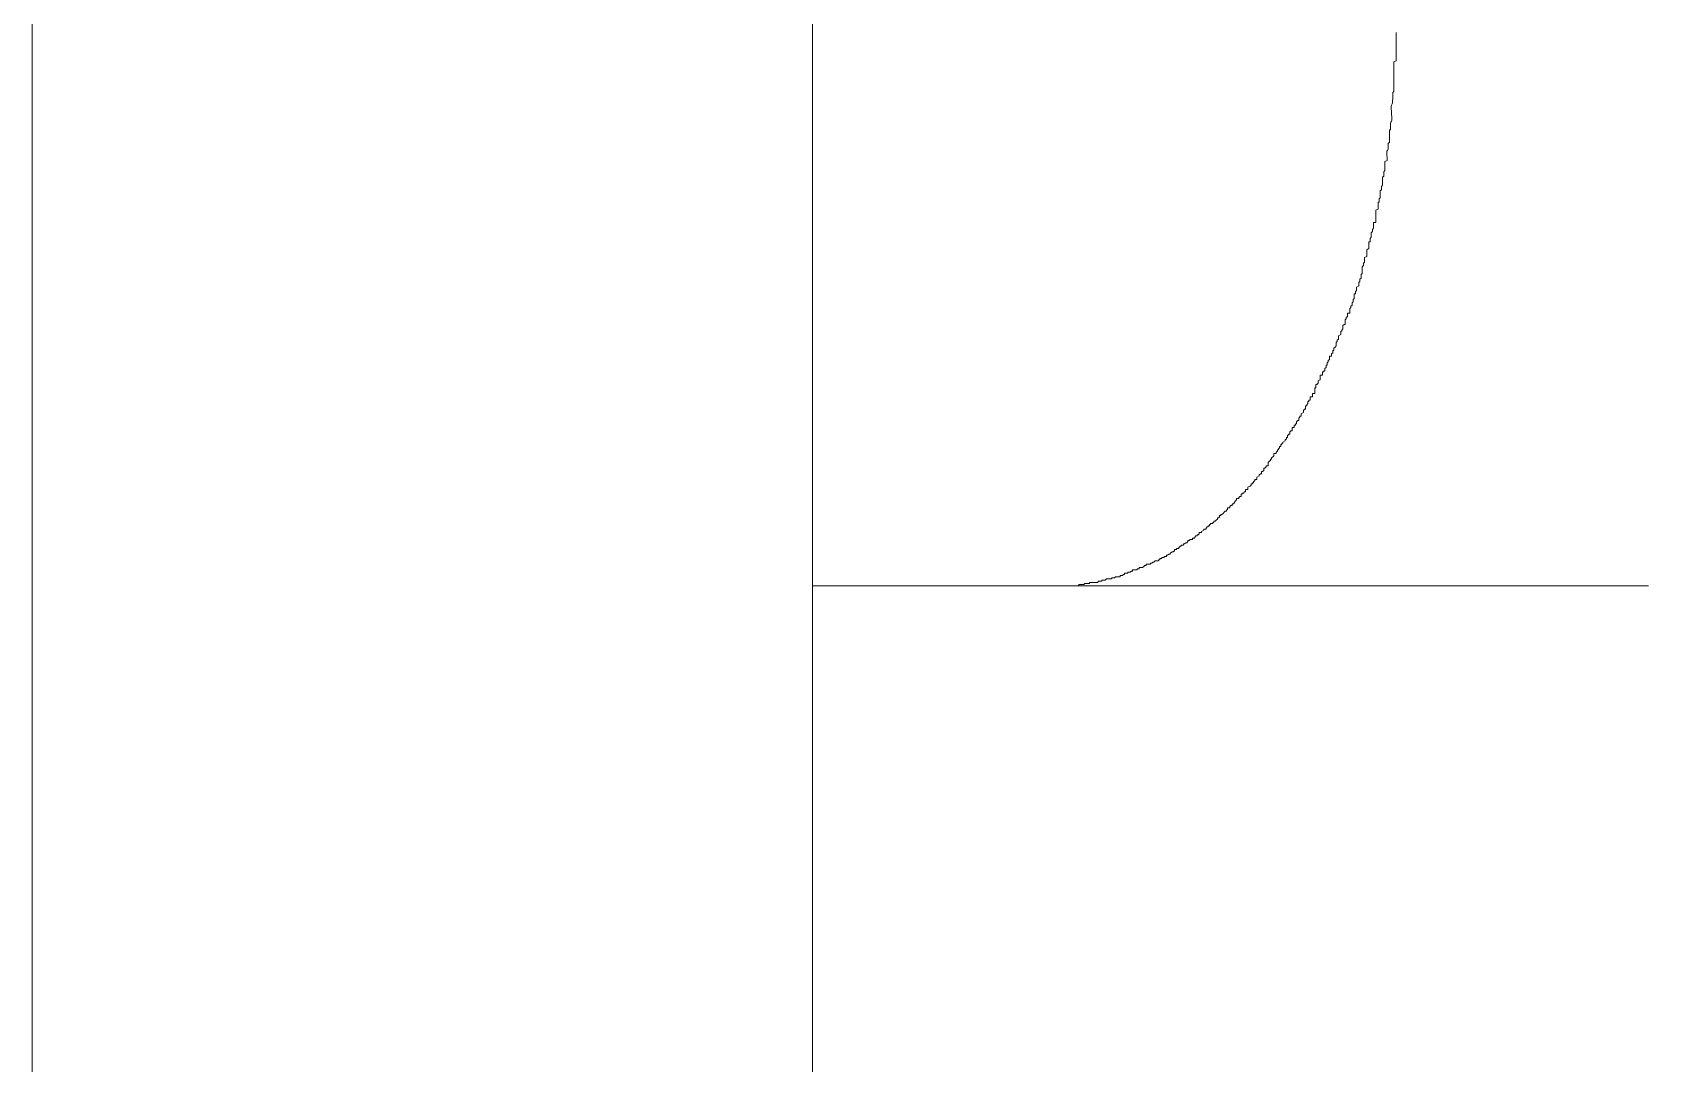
# Model space of a CAD drawing. Header units: millimetres. Extents: x 5194 to 16594, y 329 to 7592.
# Drawn here: x 11499.39 to 11531.51, y 3974.71 to 3995.21 of the extents above; entities that cross this region are included whole.
import ezdxf

# ---------------------------------------------------------------- set-up
doc = ezdxf.new("R2010")
doc.units = ezdxf.units.MM
doc.header["$MEASUREMENT"] = 0
doc.layers.add('PDF_Geometry', color=7, linetype='Continuous', true_color=0x231f20)

msp = doc.modelspace()

# ---------------------------------------------------------------- linework, layer by layer
at = {"layer": 'PDF_Geometry', "color": 0, "lineweight": 9}
for p, q in [((11514.894, 3795.514), (11514.894, 4229.174)), ((11514.894, 3770.171), (11514.894, 4090.17)), ((11499.387, 4060.682), (11499.387, 3779.679)), ((11499.387, 3779.679), (11499.387, 4060.682)), ((11526.494, 3995.187), (11526.494, 3995.209)), ((11526.449, 3994.625), (11526.494, 3994.647)), ((11526.449, 3994.602), (11526.449, 3994.625)), ((11526.449, 3994.58), (11526.449, 3994.602)), ((11526.449, 3994.557), (11526.449, 3994.58)), ((11526.494, 3994.647), (11526.494, 3994.67)), ((11526.449, 3994.265), (11526.449, 3994.287)), ((11526.449, 3994.242), (11526.449, 3994.265)), ((11526.449, 3994.22), (11526.449, 3994.242)), ((11526.449, 3994.197), (11526.449, 3994.22)), ((11526.426, 3994.017), (11526.449, 3994.04)), ((11526.426, 3993.995), (11526.426, 3994.017)), ((11526.426, 3993.972), (11526.426, 3993.995)), ((11526.426, 3993.95), (11526.426, 3993.972)), ((11526.426, 3993.927), (11526.426, 3993.95)), ((11526.426, 3993.905), (11526.426, 3993.927)), ((11526.449, 3994.175), (11526.449, 3994.197)), ((11526.449, 3994.152), (11526.449, 3994.175)), ((11526.449, 3994.13), (11526.449, 3994.152)), ((11526.449, 3994.107), (11526.449, 3994.13)), ((11526.449, 3994.085), (11526.449, 3994.107)), ((11526.449, 3994.062), (11526.449, 3994.085)), ((11526.449, 3994.04), (11526.449, 3994.062)), ((11526.404, 3993.613), (11526.404, 3993.635)), ((11526.404, 3993.59), (11526.404, 3993.613)), ((11526.359, 3993.253), (11526.359, 3993.275)), ((11526.359, 3993.275), (11526.381, 3993.275)), ((11526.359, 3993.23), (11526.359, 3993.253)), ((11526.381, 3993.32), (11526.381, 3993.343)), ((11526.381, 3993.298), (11526.381, 3993.32)), ((11526.381, 3993.275), (11526.381, 3993.298)), ((11526.337, 3993.005), (11526.359, 3993.028)), ((11526.337, 3992.983), (11526.337, 3993.005)), ((11526.337, 3992.96), (11526.337, 3992.983)), ((11526.337, 3992.938), (11526.337, 3992.96)), ((11526.359, 3993.208), (11526.359, 3993.23)), ((11526.359, 3993.185), (11526.359, 3993.208)), ((11526.359, 3993.163), (11526.359, 3993.185)), ((11526.359, 3993.14), (11526.359, 3993.163)), ((11526.359, 3993.118), (11526.359, 3993.14)), ((11526.359, 3993.095), (11526.359, 3993.118)), ((11526.359, 3993.073), (11526.359, 3993.095)), ((11526.359, 3993.05), (11526.359, 3993.073)), ((11526.359, 3993.028), (11526.359, 3993.05)), ((11526.269, 3992.646), (11526.314, 3992.668)), ((11526.269, 3992.623), (11526.269, 3992.646)), ((11526.269, 3992.601), (11526.269, 3992.623)), ((11526.269, 3992.578), (11526.269, 3992.601)), ((11526.314, 3992.691), (11526.314, 3992.713)), ((11526.314, 3992.668), (11526.314, 3992.691)), ((11526.224, 3992.331), (11526.247, 3992.353)), ((11526.224, 3992.308), (11526.224, 3992.331)), ((11526.224, 3992.286), (11526.224, 3992.308)), ((11526.224, 3992.263), (11526.224, 3992.286)), ((11526.247, 3992.443), (11526.269, 3992.466)), ((11526.247, 3992.421), (11526.247, 3992.443)), ((11526.247, 3992.398), (11526.247, 3992.421)), ((11526.247, 3992.376), (11526.247, 3992.398)), ((11526.247, 3992.353), (11526.247, 3992.376)), ((11526.269, 3992.556), (11526.269, 3992.578)), ((11526.269, 3992.533), (11526.269, 3992.556)), ((11526.269, 3992.511), (11526.269, 3992.533)), ((11526.269, 3992.488), (11526.269, 3992.511)), ((11526.269, 3992.466), (11526.269, 3992.488)), ((11526.179, 3992.061), (11526.202, 3992.083)), ((11526.179, 3992.038), (11526.179, 3992.061)), ((11526.179, 3992.016), (11526.179, 3992.038)), ((11526.179, 3991.993), (11526.179, 3992.016)), ((11526.179, 3991.971), (11526.179, 3991.993)), ((11526.179, 3991.948), (11526.179, 3991.971)), ((11526.202, 3992.151), (11526.224, 3992.173)), ((11526.202, 3992.128), (11526.202, 3992.151)), ((11526.202, 3992.106), (11526.202, 3992.128)), ((11526.202, 3992.083), (11526.202, 3992.106)), ((11526.224, 3992.241), (11526.224, 3992.263)), ((11526.224, 3992.218), (11526.224, 3992.241)), ((11526.224, 3992.196), (11526.224, 3992.218)), ((11526.224, 3992.173), (11526.224, 3992.196)), ((11526.089, 3991.679), (11526.134, 3991.701)), ((11526.089, 3991.656), (11526.089, 3991.679)), ((11526.134, 3991.813), (11526.134, 3991.836)), ((11526.134, 3991.836), (11526.157, 3991.836)), ((11526.134, 3991.791), (11526.134, 3991.813)), ((11526.134, 3991.769), (11526.134, 3991.791)), ((11526.134, 3991.746), (11526.134, 3991.769)), ((11526.134, 3991.724), (11526.134, 3991.746)), ((11526.134, 3991.701), (11526.134, 3991.724)), ((11526.157, 3991.903), (11526.179, 3991.926)), ((11526.157, 3991.881), (11526.157, 3991.903)), ((11526.157, 3991.858), (11526.157, 3991.881)), ((11526.157, 3991.836), (11526.157, 3991.858)), ((11526.179, 3991.926), (11526.179, 3991.948)), ((11526.022, 3991.296), (11526.044, 3991.319)), ((11526.044, 3991.409), (11526.044, 3991.431)), ((11526.044, 3991.431), (11526.089, 3991.431)), ((11526.044, 3991.386), (11526.044, 3991.409)), ((11526.044, 3991.364), (11526.044, 3991.386)), ((11526.044, 3991.341), (11526.044, 3991.364)), ((11526.044, 3991.319), (11526.044, 3991.341)), ((11526.089, 3991.431), (11526.089, 3991.454)), ((11525.954, 3991.026), (11525.954, 3991.049)), ((11525.954, 3991.049), (11525.977, 3991.049)), ((11525.954, 3991.004), (11525.954, 3991.026)), ((11525.954, 3990.981), (11525.954, 3991.004)), ((11525.977, 3991.116), (11525.999, 3991.139)), ((11525.977, 3991.094), (11525.977, 3991.116)), ((11525.977, 3991.071), (11525.977, 3991.094)), ((11525.977, 3991.049), (11525.977, 3991.071)), ((11525.999, 3991.229), (11526.022, 3991.251)), ((11525.999, 3991.206), (11525.999, 3991.229)), ((11525.999, 3991.184), (11525.999, 3991.206)), ((11525.999, 3991.161), (11525.999, 3991.184)), ((11525.999, 3991.139), (11525.999, 3991.161)), ((11526.022, 3991.274), (11526.022, 3991.296)), ((11526.022, 3991.251), (11526.022, 3991.274)), ((11525.864, 3990.734), (11525.909, 3990.756)), ((11525.864, 3990.712), (11525.864, 3990.734)), ((11525.864, 3990.689), (11525.864, 3990.712)), ((11525.864, 3990.667), (11525.864, 3990.689)), ((11525.909, 3990.891), (11525.954, 3990.914)), ((11525.909, 3990.869), (11525.909, 3990.891)), ((11525.909, 3990.846), (11525.909, 3990.869)), ((11525.909, 3990.824), (11525.909, 3990.846)), ((11525.909, 3990.801), (11525.909, 3990.824)), ((11525.909, 3990.779), (11525.909, 3990.801)), ((11525.909, 3990.756), (11525.909, 3990.779)), ((11525.954, 3990.959), (11525.954, 3990.981)), ((11525.954, 3990.936), (11525.954, 3990.959)), ((11525.954, 3990.914), (11525.954, 3990.936)), ((11525.797, 3990.397), (11525.819, 3990.419)), ((11525.797, 3990.374), (11525.797, 3990.397)), ((11525.797, 3990.352), (11525.797, 3990.374)), ((11525.819, 3990.554), (11525.842, 3990.577)), ((11525.819, 3990.532), (11525.819, 3990.554)), ((11525.819, 3990.509), (11525.819, 3990.532)), ((11525.819, 3990.487), (11525.819, 3990.509)), ((11525.819, 3990.464), (11525.819, 3990.487)), ((11525.819, 3990.442), (11525.819, 3990.464)), ((11525.819, 3990.419), (11525.819, 3990.442)), ((11525.842, 3990.622), (11525.864, 3990.644)), ((11525.842, 3990.599), (11525.842, 3990.622)), ((11525.842, 3990.577), (11525.842, 3990.599)), ((11525.864, 3990.644), (11525.864, 3990.667)), ((11525.684, 3990.059), (11525.707, 3990.082)), ((11525.684, 3990.037), (11525.684, 3990.059)), ((11525.684, 3990.014), (11525.684, 3990.037)), ((11525.707, 3990.149), (11525.752, 3990.172)), ((11525.707, 3990.127), (11525.707, 3990.149)), ((11525.707, 3990.104), (11525.707, 3990.127)), ((11525.707, 3990.082), (11525.707, 3990.104)), ((11525.752, 3990.239), (11525.774, 3990.262)), ((11525.752, 3990.217), (11525.752, 3990.239)), ((11525.752, 3990.194), (11525.752, 3990.217)), ((11525.752, 3990.172), (11525.752, 3990.194)), ((11525.774, 3990.307), (11525.797, 3990.329)), ((11525.774, 3990.284), (11525.774, 3990.307)), ((11525.774, 3990.262), (11525.774, 3990.284)), ((11525.797, 3990.329), (11525.797, 3990.352)), ((11525.572, 3989.722), (11525.594, 3989.744)), ((11525.572, 3989.699), (11525.572, 3989.722)), ((11525.594, 3989.767), (11525.617, 3989.789)), ((11525.594, 3989.744), (11525.594, 3989.767)), ((11525.617, 3989.834), (11525.639, 3989.857)), ((11525.617, 3989.812), (11525.617, 3989.834)), ((11525.617, 3989.789), (11525.617, 3989.812)), ((11525.639, 3989.902), (11525.662, 3989.924)), ((11525.639, 3989.879), (11525.639, 3989.902)), ((11525.639, 3989.857), (11525.639, 3989.879)), ((11525.662, 3989.992), (11525.662, 3990.014)), ((11525.662, 3990.014), (11525.684, 3990.014)), ((11525.662, 3989.969), (11525.662, 3989.992)), ((11525.662, 3989.947), (11525.662, 3989.969)), ((11525.662, 3989.924), (11525.662, 3989.947)), ((11525.437, 3989.385), (11525.459, 3989.407)), ((11525.459, 3989.407), (11525.482, 3989.407)), ((11525.482, 3989.497), (11525.504, 3989.52)), ((11525.482, 3989.475), (11525.482, 3989.497)), ((11525.482, 3989.452), (11525.482, 3989.475)), ((11525.482, 3989.43), (11525.482, 3989.452)), ((11525.482, 3989.407), (11525.482, 3989.43)), ((11525.504, 3989.542), (11525.527, 3989.565)), ((11525.504, 3989.52), (11525.504, 3989.542)), ((11525.527, 3989.61), (11525.527, 3989.632)), ((11525.527, 3989.632), (11525.572, 3989.632)), ((11525.527, 3989.587), (11525.527, 3989.61)), ((11525.527, 3989.565), (11525.527, 3989.587)), ((11525.572, 3989.677), (11525.572, 3989.699)), ((11525.572, 3989.655), (11525.572, 3989.677)), ((11525.572, 3989.632), (11525.572, 3989.655)), ((11525.302, 3989.047), (11525.324, 3989.07)), ((11525.324, 3989.092), (11525.347, 3989.115)), ((11525.324, 3989.07), (11525.324, 3989.092)), ((11525.347, 3989.182), (11525.392, 3989.205)), ((11525.347, 3989.16), (11525.347, 3989.182)), ((11525.347, 3989.137), (11525.347, 3989.16)), ((11525.347, 3989.115), (11525.347, 3989.137)), ((11525.392, 3989.25), (11525.392, 3989.272)), ((11525.392, 3989.272), (11525.414, 3989.272)), ((11525.392, 3989.227), (11525.392, 3989.25)), ((11525.392, 3989.205), (11525.392, 3989.227)), ((11525.414, 3989.295), (11525.437, 3989.317)), ((11525.414, 3989.272), (11525.414, 3989.295)), ((11525.437, 3989.362), (11525.437, 3989.385)), ((11525.437, 3989.34), (11525.437, 3989.362)), ((11525.437, 3989.317), (11525.437, 3989.34)), ((11525.167, 3988.755), (11525.167, 3988.777)), ((11525.167, 3988.777), (11525.212, 3988.777)), ((11525.167, 3988.732), (11525.167, 3988.755)), ((11525.212, 3988.822), (11525.235, 3988.845)), ((11525.212, 3988.8), (11525.212, 3988.822)), ((11525.212, 3988.777), (11525.212, 3988.8)), ((11525.235, 3988.867), (11525.235, 3988.89)), ((11525.235, 3988.89), (11525.257, 3988.89)), ((11525.235, 3988.845), (11525.235, 3988.867)), ((11525.257, 3988.935), (11525.28, 3988.957)), ((11525.257, 3988.912), (11525.257, 3988.935)), ((11525.257, 3988.89), (11525.257, 3988.912)), ((11525.28, 3988.957), (11525.302, 3988.98)), ((11525.302, 3989.025), (11525.302, 3989.047)), ((11525.302, 3989.002), (11525.302, 3989.025)), ((11525.302, 3988.98), (11525.302, 3989.002)), ((11525.032, 3988.44), (11525.032, 3988.463)), ((11525.032, 3988.463), (11525.055, 3988.463)), ((11525.032, 3988.418), (11525.032, 3988.44)), ((11525.055, 3988.463), (11525.055, 3988.485)), ((11525.055, 3988.485), (11525.077, 3988.485)), ((11525.077, 3988.53), (11525.1, 3988.553)), ((11525.077, 3988.508), (11525.077, 3988.53)), ((11525.077, 3988.485), (11525.077, 3988.508)), ((11525.1, 3988.575), (11525.1, 3988.598)), ((11525.1, 3988.598), (11525.122, 3988.598)), ((11525.1, 3988.553), (11525.1, 3988.575)), ((11525.122, 3988.643), (11525.145, 3988.665)), ((11525.122, 3988.62), (11525.122, 3988.643)), ((11525.122, 3988.598), (11525.122, 3988.62)), ((11525.145, 3988.687), (11525.167, 3988.71)), ((11525.145, 3988.665), (11525.145, 3988.687)), ((11525.167, 3988.71), (11525.167, 3988.732)), ((11524.875, 3988.125), (11524.875, 3988.148)), ((11524.875, 3988.148), (11524.897, 3988.148)), ((11524.875, 3988.103), (11524.875, 3988.125)), ((11524.897, 3988.193), (11524.897, 3988.215)), ((11524.897, 3988.215), (11524.92, 3988.215)), ((11524.897, 3988.17), (11524.897, 3988.193)), ((11524.897, 3988.148), (11524.897, 3988.17)), ((11524.92, 3988.215), (11524.942, 3988.238)), ((11524.942, 3988.283), (11524.987, 3988.305)), ((11524.942, 3988.26), (11524.942, 3988.283)), ((11524.942, 3988.238), (11524.942, 3988.26)), ((11524.987, 3988.373), (11524.987, 3988.395)), ((11524.987, 3988.395), (11525.032, 3988.395)), ((11524.987, 3988.35), (11524.987, 3988.373)), ((11524.987, 3988.328), (11524.987, 3988.35)), ((11524.987, 3988.305), (11524.987, 3988.328)), ((11525.032, 3988.395), (11525.032, 3988.418)), ((11524.695, 3987.765), (11524.695, 3987.788)), ((11524.695, 3987.788), (11524.717, 3987.788)), ((11524.717, 3987.81), (11524.74, 3987.833)), ((11524.717, 3987.788), (11524.717, 3987.81)), ((11524.74, 3987.855), (11524.74, 3987.878)), ((11524.74, 3987.878), (11524.762, 3987.878)), ((11524.74, 3987.833), (11524.74, 3987.855)), ((11524.762, 3987.878), (11524.762, 3987.9)), ((11524.762, 3987.9), (11524.785, 3987.9)), ((11524.785, 3987.945), (11524.785, 3987.968)), ((11524.785, 3987.968), (11524.83, 3987.968)), ((11524.785, 3987.923), (11524.785, 3987.945)), ((11524.785, 3987.9), (11524.785, 3987.923)), ((11524.83, 3988.013), (11524.83, 3988.035)), ((11524.83, 3988.035), (11524.875, 3988.035)), ((11524.83, 3987.99), (11524.83, 3988.013)), ((11524.83, 3987.968), (11524.83, 3987.99)), ((11524.875, 3988.08), (11524.875, 3988.103)), ((11524.875, 3988.058), (11524.875, 3988.08)), ((11524.875, 3988.035), (11524.875, 3988.058)), ((11524.515, 3987.473), (11524.537, 3987.496)), ((11524.515, 3987.451), (11524.515, 3987.473)), ((11524.537, 3987.496), (11524.56, 3987.496)), ((11524.56, 3987.541), (11524.582, 3987.563)), ((11524.56, 3987.518), (11524.56, 3987.541)), ((11524.56, 3987.496), (11524.56, 3987.518)), ((11524.582, 3987.563), (11524.582, 3987.586)), ((11524.582, 3987.586), (11524.605, 3987.586)), ((11524.605, 3987.63), (11524.65, 3987.653)), ((11524.605, 3987.608), (11524.605, 3987.63)), ((11524.605, 3987.586), (11524.605, 3987.608)), ((11524.65, 3987.698), (11524.672, 3987.72)), ((11524.65, 3987.675), (11524.65, 3987.698)), ((11524.65, 3987.653), (11524.65, 3987.675)), ((11524.672, 3987.72), (11524.695, 3987.72)), ((11524.695, 3987.743), (11524.695, 3987.765)), ((11524.695, 3987.72), (11524.695, 3987.743)), ((11524.312, 3987.136), (11524.312, 3987.158)), ((11524.312, 3987.158), (11524.335, 3987.158)), ((11524.335, 3987.181), (11524.335, 3987.203)), ((11524.335, 3987.203), (11524.357, 3987.203)), ((11524.335, 3987.158), (11524.335, 3987.181)), ((11524.357, 3987.203), (11524.357, 3987.226)), ((11524.357, 3987.226), (11524.38, 3987.226)), ((11524.38, 3987.271), (11524.402, 3987.293)), ((11524.38, 3987.248), (11524.38, 3987.271)), ((11524.38, 3987.226), (11524.38, 3987.248)), ((11524.402, 3987.293), (11524.425, 3987.293)), ((11524.425, 3987.338), (11524.425, 3987.361)), ((11524.425, 3987.361), (11524.47, 3987.361)), ((11524.425, 3987.316), (11524.425, 3987.338)), ((11524.425, 3987.293), (11524.425, 3987.316)), ((11524.47, 3987.383), (11524.47, 3987.406)), ((11524.47, 3987.406), (11524.492, 3987.406)), ((11524.47, 3987.361), (11524.47, 3987.383)), ((11524.492, 3987.406), (11524.492, 3987.428)), ((11524.492, 3987.428), (11524.515, 3987.428)), ((11524.515, 3987.428), (11524.515, 3987.451)), ((11524.065, 3986.821), (11524.065, 3986.843)), ((11524.065, 3986.843), (11524.11, 3986.843)), ((11524.065, 3986.798), (11524.065, 3986.821)), ((11524.11, 3986.866), (11524.133, 3986.888)), ((11524.11, 3986.843), (11524.11, 3986.866)), ((11524.133, 3986.888), (11524.133, 3986.911)), ((11524.133, 3986.911), (11524.155, 3986.911)), ((11524.155, 3986.933), (11524.178, 3986.956)), ((11524.155, 3986.911), (11524.155, 3986.933)), ((11524.178, 3986.956), (11524.178, 3986.978)), ((11524.178, 3986.978), (11524.2, 3986.978)), ((11524.2, 3987.001), (11524.2, 3987.023)), ((11524.2, 3987.023), (11524.223, 3987.023)), ((11524.2, 3986.978), (11524.2, 3987.001)), ((11524.223, 3987.023), (11524.223, 3987.046)), ((11524.223, 3987.046), (11524.245, 3987.046)), ((11524.245, 3987.068), (11524.29, 3987.091)), ((11524.245, 3987.046), (11524.245, 3987.068)), ((11524.29, 3987.113), (11524.312, 3987.136)), ((11524.29, 3987.091), (11524.29, 3987.113)), ((11523.84, 3986.484), (11523.863, 3986.506)), ((11523.863, 3986.529), (11523.863, 3986.551)), ((11523.863, 3986.551), (11523.885, 3986.551)), ((11523.863, 3986.506), (11523.863, 3986.529)), ((11523.885, 3986.551), (11523.908, 3986.573)), ((11523.908, 3986.573), (11523.908, 3986.596)), ((11523.908, 3986.596), (11523.953, 3986.596)), ((11523.953, 3986.663), (11523.975, 3986.686)), ((11523.953, 3986.641), (11523.953, 3986.663)), ((11523.953, 3986.618), (11523.953, 3986.641)), ((11523.953, 3986.596), (11523.953, 3986.618)), ((11523.975, 3986.686), (11523.998, 3986.708)), ((11523.998, 3986.708), (11523.998, 3986.731)), ((11523.998, 3986.731), (11524.02, 3986.731)), ((11524.02, 3986.753), (11524.043, 3986.776)), ((11524.02, 3986.731), (11524.02, 3986.753)), ((11524.043, 3986.776), (11524.065, 3986.798)), ((11523.548, 3986.169), (11523.593, 3986.191)), ((11523.593, 3986.191), (11523.615, 3986.214)), ((11523.615, 3986.214), (11523.615, 3986.236)), ((11523.615, 3986.236), (11523.638, 3986.236)), ((11523.638, 3986.236), (11523.638, 3986.259)), ((11523.638, 3986.259), (11523.66, 3986.259)), ((11523.66, 3986.281), (11523.683, 3986.304)), ((11523.66, 3986.259), (11523.66, 3986.281)), ((11523.683, 3986.304), (11523.683, 3986.326)), ((11523.683, 3986.326), (11523.728, 3986.326)), ((11523.728, 3986.371), (11523.773, 3986.394)), ((11523.728, 3986.349), (11523.728, 3986.371)), ((11523.728, 3986.326), (11523.728, 3986.349)), ((11523.773, 3986.416), (11523.795, 3986.439)), ((11523.773, 3986.394), (11523.773, 3986.416)), ((11523.795, 3986.439), (11523.818, 3986.439)), ((11523.818, 3986.461), (11523.818, 3986.484)), ((11523.818, 3986.484), (11523.84, 3986.484)), ((11523.818, 3986.439), (11523.818, 3986.461)), ((11523.278, 3985.876), (11523.3, 3985.899)), ((11523.278, 3985.854), (11523.278, 3985.876)), ((11523.3, 3985.899), (11523.323, 3985.921)), ((11523.323, 3985.921), (11523.323, 3985.944)), ((11523.323, 3985.944), (11523.368, 3985.944)), ((11523.368, 3985.966), (11523.39, 3985.989)), ((11523.368, 3985.944), (11523.368, 3985.966)), ((11523.39, 3985.989), (11523.413, 3985.989)), ((11523.413, 3986.011), (11523.413, 3986.034)), ((11523.413, 3986.034), (11523.435, 3986.034)), ((11523.413, 3985.989), (11523.413, 3986.011)), ((11523.435, 3986.034), (11523.435, 3986.056)), ((11523.435, 3986.056), (11523.458, 3986.056)), ((11523.458, 3986.056), (11523.48, 3986.079)), ((11523.48, 3986.079), (11523.503, 3986.079)), ((11523.503, 3986.101), (11523.503, 3986.124)), ((11523.503, 3986.124), (11523.548, 3986.124)), ((11523.503, 3986.079), (11523.503, 3986.101)), ((11523.548, 3986.146), (11523.548, 3986.169)), ((11523.548, 3986.124), (11523.548, 3986.146)), ((11522.918, 3985.516), (11522.941, 3985.539)), ((11522.941, 3985.539), (11522.941, 3985.561)), ((11522.941, 3985.561), (11522.963, 3985.561)), ((11522.963, 3985.561), (11522.986, 3985.584)), ((11522.986, 3985.584), (11522.986, 3985.606)), ((11522.986, 3985.606), (11523.008, 3985.606)), ((11523.008, 3985.606), (11523.008, 3985.629)), ((11523.008, 3985.629), (11523.031, 3985.629)), ((11523.031, 3985.629), (11523.053, 3985.651)), ((11523.053, 3985.651), (11523.076, 3985.674)), ((11523.076, 3985.674), (11523.098, 3985.696)), ((11523.098, 3985.696), (11523.121, 3985.696)), ((11523.121, 3985.696), (11523.121, 3985.719)), ((11523.121, 3985.719), (11523.143, 3985.719)), ((11523.143, 3985.741), (11523.143, 3985.764)), ((11523.143, 3985.764), (11523.188, 3985.764)), ((11523.143, 3985.719), (11523.143, 3985.741)), ((11523.188, 3985.786), (11523.211, 3985.809)), ((11523.188, 3985.764), (11523.188, 3985.786)), ((11523.211, 3985.809), (11523.233, 3985.809)), ((11523.233, 3985.809), (11523.233, 3985.831)), ((11523.233, 3985.831), (11523.255, 3985.831)), ((11523.255, 3985.831), (11523.255, 3985.854)), ((11523.255, 3985.854), (11523.278, 3985.854)), ((11522.536, 3985.202), (11522.536, 3985.224)), ((11522.536, 3985.224), (11522.558, 3985.224)), ((11522.558, 3985.224), (11522.581, 3985.247)), ((11522.581, 3985.247), (11522.581, 3985.269)), ((11522.581, 3985.269), (11522.626, 3985.269)), ((11522.626, 3985.292), (11522.671, 3985.314)), ((11522.626, 3985.269), (11522.626, 3985.292)), ((11522.671, 3985.314), (11522.671, 3985.337)), ((11522.671, 3985.337), (11522.693, 3985.337)), ((11522.693, 3985.337), (11522.716, 3985.337)), ((11522.716, 3985.359), (11522.738, 3985.382)), ((11522.716, 3985.337), (11522.716, 3985.359)), ((11522.738, 3985.382), (11522.761, 3985.382)), ((11522.761, 3985.382), (11522.761, 3985.404)), ((11522.761, 3985.404), (11522.783, 3985.404)), ((11522.783, 3985.404), (11522.783, 3985.427)), ((11522.783, 3985.427), (11522.806, 3985.427)), ((11522.806, 3985.427), (11522.806, 3985.449)), ((11522.806, 3985.449), (11522.851, 3985.449)), ((11522.851, 3985.449), (11522.851, 3985.472)), ((11522.851, 3985.472), (11522.873, 3985.472)), ((11522.873, 3985.472), (11522.873, 3985.494)), ((11522.873, 3985.494), (11522.896, 3985.494)), ((11522.896, 3985.494), (11522.918, 3985.516)), ((11522.064, 3984.887), (11522.086, 3984.909)), ((11522.086, 3984.909), (11522.086, 3984.932)), ((11522.086, 3984.932), (11522.109, 3984.932)), ((11522.109, 3984.932), (11522.131, 3984.932)), ((11522.131, 3984.932), (11522.131, 3984.954)), ((11522.131, 3984.954), (11522.154, 3984.954)), ((11522.154, 3984.954), (11522.176, 3984.954)), ((11522.176, 3984.954), (11522.176, 3984.977)), ((11522.176, 3984.977), (11522.198, 3984.977)), ((11522.198, 3984.977), (11522.198, 3984.999)), ((11522.198, 3984.999), (11522.221, 3984.999)), ((11522.221, 3984.999), (11522.221, 3985.022)), ((11522.221, 3985.022), (11522.266, 3985.022)), ((11522.266, 3985.022), (11522.266, 3985.044)), ((11522.266, 3985.044), (11522.288, 3985.044)), ((11522.288, 3985.044), (11522.311, 3985.067)), ((11522.311, 3985.067), (11522.333, 3985.067)), ((11522.333, 3985.067), (11522.356, 3985.089)), ((11522.356, 3985.089), (11522.356, 3985.112)), ((11522.356, 3985.112), (11522.378, 3985.112)), ((11522.378, 3985.112), (11522.401, 3985.134)), ((11522.401, 3985.134), (11522.446, 3985.134)), ((11522.446, 3985.134), (11522.446, 3985.157)), ((11522.446, 3985.157), (11522.491, 3985.157)), ((11522.491, 3985.179), (11522.513, 3985.202)), ((11522.491, 3985.157), (11522.491, 3985.179)), ((11522.513, 3985.202), (11522.536, 3985.202)), ((11521.389, 3984.549), (11521.389, 3984.572)), ((11521.389, 3984.572), (11521.411, 3984.572)), ((11521.411, 3984.572), (11521.434, 3984.572)), ((11521.434, 3984.572), (11521.456, 3984.572)), ((11521.456, 3984.572), (11521.479, 3984.594)), ((11521.479, 3984.594), (11521.501, 3984.617)), ((11521.501, 3984.617), (11521.524, 3984.617)), ((11521.524, 3984.617), (11521.524, 3984.639)), ((11521.524, 3984.639), (11521.569, 3984.639)), ((11521.569, 3984.639), (11521.591, 3984.639)), ((11521.591, 3984.639), (11521.614, 3984.639)), ((11521.614, 3984.639), (11521.614, 3984.662)), ((11521.614, 3984.662), (11521.636, 3984.662)), ((11521.636, 3984.662), (11521.659, 3984.684)), ((11521.659, 3984.684), (11521.681, 3984.684)), ((11521.681, 3984.684), (11521.704, 3984.707)), ((11521.704, 3984.707), (11521.749, 3984.707)), ((11521.749, 3984.707), (11521.771, 3984.707)), ((11521.771, 3984.707), (11521.771, 3984.729)), ((11521.771, 3984.729), (11521.794, 3984.729)), ((11521.794, 3984.729), (11521.794, 3984.752)), ((11521.794, 3984.752), (11521.816, 3984.752)), ((11521.816, 3984.752), (11521.839, 3984.752)), ((11521.839, 3984.752), (11521.839, 3984.774)), ((11521.839, 3984.774), (11521.861, 3984.774)), ((11521.861, 3984.774), (11521.884, 3984.774)), ((11521.884, 3984.774), (11521.884, 3984.797)), ((11521.884, 3984.797), (11521.929, 3984.797)), ((11521.929, 3984.797), (11521.929, 3984.819)), ((11521.929, 3984.819), (11521.951, 3984.819)), ((11521.951, 3984.819), (11521.974, 3984.842)), ((11521.974, 3984.842), (11521.996, 3984.842)), ((11521.996, 3984.842), (11522.019, 3984.864)), ((11522.019, 3984.864), (11522.041, 3984.887)), ((11522.041, 3984.887), (11522.064, 3984.887)), ((11520.287, 3984.235), (11520.309, 3984.257)), ((11520.309, 3984.257), (11520.332, 3984.257)), ((11520.332, 3984.257), (11520.354, 3984.257)), ((11520.354, 3984.257), (11520.377, 3984.257)), ((11520.377, 3984.257), (11520.399, 3984.257)), ((11520.399, 3984.257), (11520.399, 3984.28)), ((11520.399, 3984.28), (11520.422, 3984.28)), ((11520.422, 3984.28), (11520.467, 3984.28)), ((11520.467, 3984.28), (11520.489, 3984.28)), ((11520.489, 3984.28), (11520.512, 3984.28)), ((11520.512, 3984.28), (11520.534, 3984.28)), ((11520.534, 3984.28), (11520.557, 3984.28)), ((11520.557, 3984.28), (11520.579, 3984.302)), ((11520.579, 3984.302), (11520.602, 3984.302)), ((11520.602, 3984.302), (11520.647, 3984.302)), ((11520.647, 3984.302), (11520.647, 3984.325)), ((11520.647, 3984.325), (11520.669, 3984.325)), ((11520.669, 3984.325), (11520.692, 3984.325)), ((11520.692, 3984.325), (11520.714, 3984.325)), ((11520.714, 3984.325), (11520.737, 3984.347)), ((11520.737, 3984.347), (11520.759, 3984.347)), ((11520.759, 3984.347), (11520.782, 3984.347)), ((11520.782, 3984.347), (11520.827, 3984.347)), ((11520.827, 3984.347), (11520.849, 3984.37)), ((11520.849, 3984.37), (11520.872, 3984.37)), ((11520.872, 3984.37), (11520.894, 3984.37)), ((11520.894, 3984.37), (11520.917, 3984.392)), ((11520.917, 3984.392), (11520.939, 3984.392)), ((11520.939, 3984.392), (11520.962, 3984.392)), ((11520.962, 3984.392), (11521.007, 3984.392)), ((11521.007, 3984.392), (11521.007, 3984.415)), ((11521.007, 3984.415), (11521.029, 3984.415)), ((11521.029, 3984.415), (11521.052, 3984.415)), ((11521.052, 3984.415), (11521.074, 3984.437)), ((11521.074, 3984.437), (11521.097, 3984.437)), ((11521.097, 3984.437), (11521.097, 3984.46)), ((11521.097, 3984.46), (11521.119, 3984.46)), ((11521.119, 3984.46), (11521.141, 3984.46)), ((11521.141, 3984.46), (11521.164, 3984.46)), ((11521.164, 3984.46), (11521.164, 3984.482)), ((11521.164, 3984.482), (11521.209, 3984.482)), ((11521.209, 3984.482), (11521.231, 3984.504)), ((11521.231, 3984.504), (11521.254, 3984.504)), ((11521.254, 3984.504), (11521.254, 3984.527)), ((11521.254, 3984.527), (11521.276, 3984.527)), ((11521.276, 3984.527), (11521.299, 3984.527)), ((11521.299, 3984.527), (11521.344, 3984.527)), ((11521.344, 3984.527), (11521.344, 3984.549)), ((11521.344, 3984.549), (11521.389, 3984.549)), ((11514.894, 3984.212), (11531.513, 3984.212)), ((11519.725, 3984.212), (11519.747, 3984.212)), ((11519.747, 3984.212), (11519.77, 3984.212)), ((11519.995, 3984.212), (11520.017, 3984.212)), ((11520.017, 3984.212), (11520.04, 3984.212)), ((11520.04, 3984.212), (11520.085, 3984.212)), ((11520.085, 3984.212), (11520.129, 3984.212)), ((11520.129, 3984.212), (11520.152, 3984.212)), ((11520.152, 3984.212), (11520.174, 3984.212)), ((11520.174, 3984.212), (11520.197, 3984.235)), ((11520.197, 3984.235), (11520.242, 3984.235)), ((11520.242, 3984.235), (11520.287, 3984.235))]:
    msp.add_line(p, q, dxfattribs=at)
for points in [[(11526.494, 3994.67), (11526.494, 3994.85), (11526.494, 3995.007), (11526.494, 3995.187)], [(11526.449, 3994.287), (11526.449, 3994.377), (11526.449, 3994.467), (11526.449, 3994.557)], [(11526.404, 3993.635), (11526.381, 3993.86), (11526.426, 3993.703), (11526.426, 3993.905)], [(11526.381, 3993.343), (11526.381, 3993.523), (11526.426, 3993.365), (11526.404, 3993.59)], [(11526.314, 3992.713), (11526.292, 3992.938), (11526.337, 3992.803), (11526.337, 3992.938)], [(11526.089, 3991.454), (11526.089, 3991.521), (11526.089, 3991.589), (11526.089, 3991.656)], [(11519.77, 3984.212), (11519.837, 3984.212), (11519.927, 3984.212), (11519.995, 3984.212)]]:
    msp.add_open_spline(points, degree=3, dxfattribs=at)

doc.saveas('drawing.dxf')
